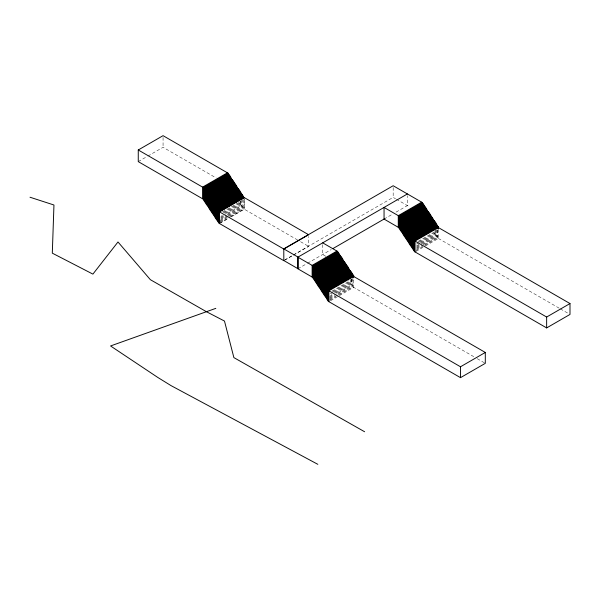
<?xml version="1.0" encoding="UTF-8"?>
<svg xmlns="http://www.w3.org/2000/svg" width="600" height="600" viewBox="0 0 600 600"><rect width="100%" height="100%" fill="white"/><g stroke="black" fill="none" stroke-linecap="round" stroke-linejoin="round"><path stroke-width="0.45" stroke-dasharray="3 2.25" d="M138.262 161.618L147.06 156.54M147.863 156.075L163.065 147.3L216.135 177.938M222.36 211.972L239.16 202.275L239.97 202.74L223.17 212.438M224.002 212.782L240 203.542L240.81 204.015L240.81 201.322M224.812 213.248L240.81 204.015M220.845 216.368L222.442 215.438M225.645 213.593L240.84 204.817L241.65 205.282L225.653 214.522M220.853 217.29L224.85 214.987M220.882 218.1L224.085 216.248M227.28 214.403L241.68 206.093L242.49 206.558L227.295 215.333M220.89 219.03L226.493 215.798M220.125 220.298L227.325 216.135M228.12 215.678L242.52 207.36L243.33 207.825L228.93 216.142M220.132 221.22L228.135 216.608M220.163 222.03L226.567 218.333M229.763 216.487L243.368 208.635L244.17 209.1L244.17 197.438M220.17 222.96L229.77 217.417M230.572 216.952L244.17 209.1M219.487 223.538L228.285 218.452M231.487 216.608L244.29 209.212L297.36 239.858M284.603 260.055L292.702 255.375M293.513 254.91L393.173 197.37L395.543 198.743M284.618 260.212L292.62 255.593M293.415 255.135L308.618 246.36L308.618 236.513M297.9 268.808L306.93 263.587M307.5 263.265L331.237 249.555M384.053 219.067L392.91 213.952M396.06 212.138L407.4 205.583L407.4 195.743M331.905 291.165L349.507 281.002L348.697 280.538M418.103 241.395L434.205 232.103L433.395 231.63M332.737 291.51L349.538 281.805L350.347 282.27L333.548 291.975M418.942 241.74L434.243 232.905L435.045 233.37L435.045 230.678M330.345 293.82L332.745 292.433M416.528 244.065L418.942 242.67M419.745 242.205L435.045 233.37M334.38 292.32L350.377 283.08L351.188 283.545L351.188 279.06M420.585 242.542L435.082 234.18L435.885 234.645L421.395 243.015M330.39 295.553L331.987 294.63M335.19 292.785L351.188 283.545M416.565 245.798L420.592 243.48M329.618 296.82L332.82 294.975M336.022 293.13L351.218 284.347L352.028 284.82L336.03 294.053M416.595 246.608L420.623 244.282M421.425 243.817L435.923 235.447L436.732 235.913L423.037 243.817M329.625 297.75L335.228 294.517M416.595 247.538L419.82 245.678M329.663 298.553L334.462 295.785M337.657 293.94L352.058 285.623L352.868 286.087L337.665 294.862M416.632 248.34L422.265 245.093M423.075 244.627L436.763 236.722L437.572 237.188L437.572 229.118M329.67 299.483L336.87 295.327M416.632 249.278L421.463 246.487M424.688 244.627L437.572 237.188M329.7 300.293L336.097 296.595M339.3 294.75L352.897 286.897L474 356.812M415.86 250.545L423.915 245.895M424.717 245.43L437.603 237.99L559.507 308.37M330.51 300.757L338.513 296.138M339.308 295.673L353.707 287.362L353.707 276.48M415.86 251.475L424.725 246.36M425.528 245.895L438.412 238.462L438.412 227.58M396.338 199.2L409.77 206.955M560.31 308.843L568.388 313.5M300.577 241.718L308.618 246.36M325.86 256.312L322.702 254.49L322.702 244.642M477.225 358.673L485.303 363.337M437.603 229.92L437.603 237.99M436.763 229.545L436.763 236.722M435.923 230.07L435.923 235.447M435.082 230.587L435.082 234.18M393.173 187.523L393.173 197.37M352.897 277.928L352.897 286.897M352.058 279.345L352.058 285.623M351.218 278.97L351.218 284.347M350.377 279.495L350.377 283.08M244.29 199.373L244.29 209.212M243.368 199.665L243.368 208.635M242.52 199.29L242.52 207.36M241.68 199.808L241.68 206.093M240.84 201.233L240.84 204.817M240 200.858L240 203.542M163.065 137.453L163.065 147.3"/><path stroke-width="0.9" d="M203.4 199.252L138.262 161.618L138.262 149.985L163.065 135.667L228.202 173.273L228.202 175.965M227.392 172.808L202.59 187.125L202.59 198.78M138.262 149.985L203.4 187.59L228.202 173.273M229.042 174.54L228.233 174.075L203.43 188.392L204.24 188.865L229.042 174.54L229.042 177.233M229.882 175.815L229.072 175.35L204.27 189.667L205.08 190.132L229.882 175.815L229.882 178.507M230.722 177.09L229.913 176.618L205.11 190.942L205.92 191.407L230.722 177.09L230.722 179.775M231.562 178.358L230.752 177.892L205.95 192.21L206.76 192.675L231.562 178.358L231.562 181.05M232.403 181.425L232.403 179.632L231.593 179.167L206.798 193.485L207.6 193.95L207.638 206.415L208.44 206.88L208.44 195.225L233.243 180.907L233.243 183.593M207.6 193.95L232.403 179.632M209.288 208.155L208.478 207.69L208.478 196.028L233.28 181.71L234.083 182.175L234.083 183.968M208.478 196.028L209.288 196.493L234.083 182.175M234.923 183.45L234.12 182.977L209.317 197.303L210.127 197.767L234.923 183.45L234.923 186.142L234.96 184.252L235.77 184.718L235.77 187.41M234.96 184.252L210.157 198.57L210.968 199.042L210.998 211.5L211.808 211.972L211.808 200.31L236.61 185.993L236.61 188.685M210.968 199.042L235.77 184.718M212.647 213.24L211.837 212.775L211.837 201.112L236.64 186.795L237.45 187.267L237.45 189.953M211.837 201.112L212.647 201.585L237.45 187.267M238.29 191.227L238.29 188.535L237.48 188.07L212.678 202.388L213.487 202.853L213.517 215.317L214.327 215.79L214.327 204.127L239.13 189.81L239.13 192.502M213.487 202.853L238.29 188.535M215.167 217.058L214.358 216.593L214.358 204.93L239.16 190.613L239.97 191.078L239.97 193.77M214.358 204.93L215.167 205.403L239.97 191.078M240.81 192.353L240 191.887L215.197 206.205L216.007 206.67L240.81 192.353L240.81 194.145M241.65 193.627L240.84 193.155L216.045 207.48L216.847 207.945L241.65 193.627L241.65 195.42M242.49 194.895L241.68 194.43L216.885 208.748L217.688 209.212L242.49 194.895L242.49 197.587M218.535 222.15L217.725 221.678L217.725 210.022L242.52 195.705L243.33 196.17L243.33 197.962M217.725 210.022L218.535 210.487L243.33 196.17M219.375 211.763L244.17 197.438L243.368 196.972L218.565 211.29L219.375 211.763L219.375 223.417L218.565 222.952L218.535 210.487M219.487 211.897L244.29 197.58L308.618 234.72L283.815 249.038L219.487 211.897L219.487 223.538L283.815 260.678L283.793 248.888L393.173 185.738L422.438 202.627L422.438 204.428M337.74 254.22L337.74 251.535L312.938 265.853L312.938 277.515L297.9 268.808L297.9 257.168L407.4 193.95M332.858 248.625L384.713 218.685M399.082 227.775L384.053 219.067L384.053 207.435L399.082 216.112L422.438 202.627M313.778 278.782L312.968 278.317L312.968 266.655L337.77 252.337L338.58 252.803L338.58 254.603M312.968 266.655L313.778 267.12L338.58 252.803M423.278 203.903L422.467 203.438L399.12 216.915L399.93 217.388L423.278 203.903L423.278 206.595M400.77 230.317L399.96 229.853L399.96 218.19L423.308 204.705L424.118 205.178L424.118 207.862M339.42 254.077L338.61 253.612L313.808 267.93L314.618 268.395L339.42 254.077L339.42 256.77M399.96 218.19L400.77 218.655L424.118 205.178M340.26 255.353L339.45 254.88L314.647 269.197L315.457 269.67L340.26 255.353L340.26 257.145M424.957 206.445L424.147 205.98L400.8 219.465L401.61 219.93L424.957 206.445L424.957 209.138M341.1 256.62L340.29 256.155L315.487 270.472L316.298 270.938L341.1 256.62L341.13 259.222M425.798 207.72L424.995 207.255L401.64 220.733L402.45 221.197L425.798 207.72L425.798 210.413M317.138 283.875L316.327 283.403L316.327 271.748L341.13 257.43L341.94 257.895L341.94 260.587M403.29 234.135L402.48 233.663L402.48 222.007L425.835 208.522L426.638 208.987L426.638 211.68M316.327 271.748L317.138 272.212L341.94 257.895M402.48 222.007L403.29 222.472L426.638 208.987M342.78 259.163L341.97 258.697L317.175 273.015L317.978 273.487L342.78 259.163L342.78 261.855M427.485 210.263L426.675 209.798L403.32 223.275L404.13 223.748L427.485 210.263L427.515 212.865M343.62 260.438L342.81 259.972L318.015 274.29L318.817 274.755L343.62 260.438L343.62 263.13M428.325 211.538L427.515 211.065L404.16 224.55L404.97 225.015L428.325 211.538L428.325 214.222M319.665 287.685L318.855 287.22L318.855 275.565L343.65 261.24L344.46 261.712L344.46 264.397M429.165 212.805L428.355 212.34L405 225.825L405.81 226.29L429.165 212.805L429.165 214.597M318.855 275.565L319.665 276.03L344.46 261.712M406.65 239.22L405.84 238.755L405.84 227.093L429.195 213.615L430.005 214.08L430.005 216.772M345.3 262.98L344.498 262.515L319.695 276.832L320.505 277.298L345.3 262.98L345.3 265.673M405.84 227.093L406.65 227.565L430.005 214.08M346.14 266.947L346.14 264.255L345.337 263.79L320.535 278.108L321.345 278.572L321.375 291.038L322.185 291.502L322.185 279.847L346.987 265.522L346.987 267.322M321.345 278.572L346.14 264.255M430.845 215.355L430.035 214.882L406.68 228.368L407.49 228.833L430.845 215.355L430.845 218.04M431.685 216.623L430.875 216.157L407.528 229.642L408.33 230.108L431.685 216.623L431.685 219.315M323.025 292.778L322.215 292.312L322.215 280.65L347.017 266.332L347.827 266.798L347.827 268.59M432.525 217.897L431.715 217.425L408.368 230.91L409.178 231.375L432.525 217.897L432.525 220.59M322.215 280.65L323.025 281.115L347.827 266.798M410.018 244.312L409.207 243.84L409.207 232.185L432.555 218.7L433.365 219.165L433.365 221.858M348.668 268.072L347.858 267.6L323.055 281.925L323.865 282.39L348.668 268.072L348.668 270.757M409.207 232.185L410.018 232.65L433.365 219.165M349.507 269.34L348.697 268.875L323.895 283.192L324.705 283.657L349.507 269.34L349.507 272.032M434.205 220.44L433.395 219.975L410.048 233.452L410.857 233.925L434.205 220.44L434.205 223.132M350.347 270.615L349.538 270.15L324.735 284.468L325.545 284.933L350.347 270.615L350.347 273.308M435.045 221.715L434.243 221.243L410.888 234.728L411.697 235.192L435.045 221.715L435.045 223.507M412.537 248.123L411.728 247.657L411.728 236.002L435.082 222.517L435.885 222.983L435.923 225.585M351.188 271.882L350.377 271.418L325.575 285.735L326.385 286.207L351.188 271.882L351.188 274.575M411.728 236.002L412.537 236.468L435.885 222.983M352.028 275.85L352.028 273.157L351.218 272.692L326.415 287.01L327.225 287.475L327.263 299.94L328.065 300.405L328.065 288.75L352.868 274.433L352.868 277.118M327.225 287.475L352.028 273.157M436.732 224.257L435.923 223.792L412.567 237.27L413.377 237.735L436.732 224.257L436.732 226.05M437.572 225.525L436.763 225.06L413.408 238.545L414.217 239.01L437.572 225.525L437.572 228.218M485.303 352.455L460.5 366.772L328.905 290.798L353.707 276.48L485.303 352.455L485.303 363.337L460.5 377.655L328.103 301.215L328.103 289.553L352.897 275.235L353.707 275.7L353.707 277.493M328.103 289.553L328.905 290.017L353.707 275.7M438.412 226.8L437.603 226.335L414.248 239.812L415.058 240.285L438.412 226.8L438.412 228.593M570 303.555L438.412 227.58L415.058 241.058L546.645 317.032L570 303.555L570 314.43L546.645 327.915L414.248 251.475L414.217 239.01M215.82 308.355L110.558 345.96L157.792 377.445L171.06 385.635L317.843 464.332M30 197.228L53.955 205.005L52.305 253.155L92.903 274.11L117.99 241.972L150.39 279.705L206.295 311.632L224.483 321.06L233.88 357.608L364.605 431.752M401.61 231.593L400.8 231.12L400.77 218.655M404.13 235.403L403.32 234.938L403.29 222.472M404.97 236.678L404.16 236.212L404.13 223.748M407.49 240.495L406.68 240.03L406.65 227.565M408.33 241.763L407.528 241.298L407.49 228.833M410.857 245.58L410.048 245.115L410.018 232.65M413.377 249.397L412.567 248.933L412.537 236.468M414.217 250.673L413.408 250.2L413.377 237.735M233.243 180.907L232.433 180.435L207.638 194.752L208.44 195.225M236.61 185.993L235.8 185.528L210.998 199.845L211.808 200.31M239.13 189.81L238.32 189.345L213.517 203.663L214.327 204.127M322.702 242.85L337.74 251.535M346.987 265.522L346.178 265.058L321.375 279.375L322.185 279.847M352.868 274.433L352.058 273.96L327.263 288.285L328.065 288.75M204.24 200.52L203.43 200.055L203.4 187.59M205.08 201.795L204.27 201.33L204.24 188.865M205.92 203.062L205.11 202.597L205.08 190.132M206.76 204.337L205.95 203.873L205.92 191.407M283.793 248.888L298.02 257.1L298.02 268.74L283.793 260.52M297.9 257.168L312.938 265.853M207.6 205.612L206.798 205.14L206.76 192.675M210.127 209.43L209.317 208.958L209.288 196.493M210.968 210.697L210.157 210.233L210.127 197.767M213.487 214.515L212.678 214.05L212.647 201.585M216.007 218.333L215.197 217.868L215.167 205.403M216.847 219.6L216.045 219.135L216.007 206.67M314.618 280.058L313.808 279.585L313.778 267.12M315.457 281.325L314.647 280.86L314.618 268.395M317.978 285.142L317.175 284.678L317.138 272.212M320.505 288.96L319.695 288.495L319.665 276.03M321.345 290.235L320.535 289.763L320.505 277.298M323.865 294.045L323.055 293.58L323.025 281.115M324.705 295.32L323.895 294.855L323.865 282.39M325.545 296.595L324.735 296.123L324.705 283.657M326.385 297.862L325.575 297.397L325.545 284.933M327.225 299.138L326.415 298.673L326.385 286.207M546.645 317.032L546.645 327.915M460.5 366.772L460.5 377.655M431.715 217.425L431.715 219.225M428.355 212.34L428.355 214.132M425.835 208.522L425.835 210.315M421.627 203.955L421.627 202.163L398.28 215.647L398.28 227.303M415.058 240.285L415.058 251.94M411.697 235.192L411.697 246.855L410.888 246.39L410.857 233.925M409.178 231.375L409.178 243.038L408.368 242.572L408.33 230.108M405.81 226.29L405.81 237.952L405 237.48L404.97 225.015M402.45 221.197L402.45 232.86L401.64 232.395L401.61 219.93M399.93 217.388L399.93 229.042L399.12 228.577L399.082 216.112M351.218 272.692L351.218 274.485M345.337 263.79L345.337 265.582M336.93 252.862L336.93 251.062L312.127 265.388L312.127 277.043M328.905 290.017L328.905 301.68M318.817 274.755L318.817 286.418L318.015 285.952L317.978 273.487M316.298 270.938L316.298 282.6L315.487 282.135L315.457 269.67M237.48 188.07L237.48 189.863M231.593 179.167L231.593 180.96M217.688 209.212L217.688 220.875L216.885 220.41L216.847 207.945"/></g></svg>
